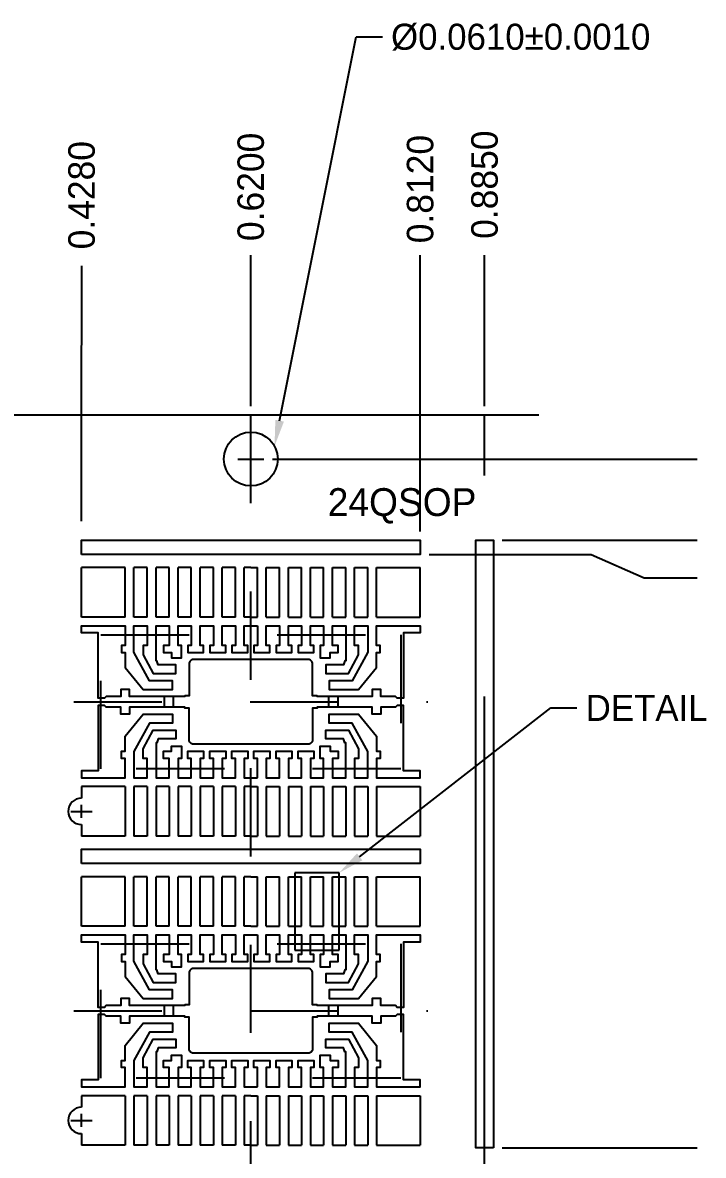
# Model space of a CAD drawing. Extents: x -4.27 to -1.32, y -3.39 to 0.21.
# Drawn here: x -3.084 to -2.312, y -1.072 to 0.211 of the extents above; entities that cross this region are included whole.
import ezdxf

# ---------------------------------------------------------------- set-up
doc = ezdxf.new("R2010")
doc.units = 0
doc.header["$MEASUREMENT"] = 0
doc.linetypes.add('CENTER', pattern=[2, 1.25, -0.25, 0.25, -0.25])
doc.layers.add('1', color=7, linetype='Continuous')
doc.layers.add('1D', color=4, linetype='Continuous')

msp = doc.modelspace()

# ---------------------------------------------------------------- linework, layer by layer
at = {"layer": '1'}
for p, q in [((-2.9675, -0.4063), (-3.017, -0.4063)), ((-3.017, -0.4623), (-3.017, -0.4063)), ((-2.9675, -0.4623), (-2.9675, -0.4063)), ((-2.9425, -0.4063), (-2.9575, -0.4063)), ((-2.9575, -0.4623), (-2.9575, -0.4063)), ((-2.9425, -0.4623), (-2.9425, -0.4063)), ((-2.9175, -0.4063), (-2.9325, -0.4063)), ((-2.9325, -0.4623), (-2.9325, -0.4063)), ((-2.9175, -0.4623), (-2.9175, -0.4063)), ((-2.8925, -0.4063), (-2.9075, -0.4063)), ((-2.9075, -0.4623), (-2.9075, -0.4063)), ((-2.8925, -0.4623), (-2.8925, -0.4063)), ((-2.8675, -0.4063), (-2.8825, -0.4063)), ((-2.8825, -0.4623), (-2.8825, -0.4063)), ((-2.8675, -0.4623), (-2.8675, -0.4063)), ((-2.8425, -0.4063), (-2.8575, -0.4063)), ((-2.8575, -0.4623), (-2.8575, -0.4063)), ((-2.8425, -0.4623), (-2.8425, -0.4063)), ((-2.825, -0.4063), (-2.8325, -0.4063)), ((-2.8325, -0.4623), (-2.8325, -0.4063)), ((-2.825, -0.4063), (-2.8175, -0.4063)), ((-2.8175, -0.4623), (-2.8175, -0.4063)), ((-2.8075, -0.4063), (-2.7925, -0.4063)), ((-2.8075, -0.4623), (-2.8075, -0.4063)), ((-2.7925, -0.4623), (-2.7925, -0.4063)), ((-2.7825, -0.4063), (-2.7675, -0.4063)), ((-2.7825, -0.4623), (-2.7825, -0.4063)), ((-2.7675, -0.4623), (-2.7675, -0.4063)), ((-2.7575, -0.4063), (-2.7425, -0.4063)), ((-2.7575, -0.4623), (-2.7575, -0.4063)), ((-2.7425, -0.4623), (-2.7425, -0.4063)), ((-2.7325, -0.4063), (-2.7175, -0.4063)), ((-2.7325, -0.4623), (-2.7325, -0.4063)), ((-2.7175, -0.4623), (-2.7175, -0.4063)), ((-2.7075, -0.4063), (-2.6925, -0.4063)), ((-2.7075, -0.4623), (-2.7075, -0.4063)), ((-2.6925, -0.4623), (-2.6925, -0.4063)), ((-2.6825, -0.4063), (-2.633, -0.4063)), ((-2.6825, -0.4623), (-2.6825, -0.4063)), ((-2.633, -0.4623), (-2.633, -0.4063)), ((-2.9675, -0.4623), (-3.017, -0.4623)), ((-2.9675, -0.4623), (-3.017, -0.4623)), ((-2.9425, -0.4623), (-2.9575, -0.4623)), ((-2.9175, -0.4623), (-2.9325, -0.4623)), ((-2.8925, -0.4623), (-2.9075, -0.4623)), ((-2.8675, -0.4623), (-2.8825, -0.4623)), ((-2.8425, -0.4623), (-2.8575, -0.4623)), ((-2.825, -0.4623), (-2.8325, -0.4623)), ((-2.825, -0.4623), (-2.8175, -0.4623)), ((-2.8075, -0.4623), (-2.7925, -0.4623)), ((-2.7825, -0.4623), (-2.7675, -0.4623)), ((-2.7575, -0.4623), (-2.7425, -0.4623)), ((-2.7325, -0.4623), (-2.7175, -0.4623)), ((-2.7075, -0.4623), (-2.6925, -0.4623)), ((-2.6825, -0.4623), (-2.633, -0.4623)), ((-2.9675, -0.6543), (-3.017, -0.6543)), ((-3.017, -0.6543), (-3.017, -0.6673)), ((-2.9675, -0.6543), (-2.9675, -0.7103)), ((-2.9425, -0.6543), (-2.9575, -0.6543)), ((-2.9575, -0.6543), (-2.9575, -0.7103)), ((-2.9425, -0.6543), (-2.9425, -0.7103)), ((-2.9175, -0.6543), (-2.9325, -0.6543)), ((-2.9325, -0.6543), (-2.9325, -0.7103)), ((-2.9175, -0.6543), (-2.9175, -0.7103)), ((-2.9075, -0.6543), (-2.9075, -0.7103)), ((-2.8925, -0.6543), (-2.9075, -0.6543)), ((-2.8925, -0.6543), (-2.8925, -0.7103)), ((-2.8825, -0.6543), (-2.8825, -0.7103)), ((-2.8675, -0.6543), (-2.8825, -0.6543)), ((-2.8675, -0.6543), (-2.8675, -0.7103)), ((-2.8575, -0.6543), (-2.8575, -0.7103)), ((-2.8425, -0.6543), (-2.8575, -0.6543)), ((-2.8425, -0.6543), (-2.8425, -0.7103)), ((-2.8325, -0.6543), (-2.8325, -0.7103)), ((-2.825, -0.6543), (-2.8325, -0.6543)), ((-2.825, -0.6543), (-2.8175, -0.6543)), ((-2.8175, -0.6543), (-2.8175, -0.7103)), ((-2.8075, -0.6543), (-2.8075, -0.7103)), ((-2.8075, -0.6543), (-2.7925, -0.6543)), ((-2.7925, -0.6543), (-2.7925, -0.7103)), ((-2.7825, -0.6543), (-2.7825, -0.7103)), ((-2.7825, -0.6543), (-2.7675, -0.6543)), ((-2.7675, -0.6543), (-2.7675, -0.7103)), ((-2.7575, -0.6543), (-2.7575, -0.7103)), ((-2.7575, -0.6543), (-2.7425, -0.6543)), ((-2.7425, -0.6543), (-2.7425, -0.7103)), ((-2.7325, -0.6543), (-2.7325, -0.7103)), ((-2.7325, -0.6543), (-2.7175, -0.6543)), ((-2.7175, -0.6543), (-2.7175, -0.7103)), ((-2.7075, -0.6543), (-2.7075, -0.7103)), ((-2.7075, -0.6543), (-2.6925, -0.6543)), ((-2.6925, -0.6543), (-2.6925, -0.7103)), ((-2.6825, -0.6543), (-2.6825, -0.7103)), ((-2.6825, -0.6543), (-2.633, -0.6543)), ((-2.633, -0.6543), (-2.633, -0.7103)), ((-3.017, -0.6973), (-3.017, -0.7103)), ((-2.9675, -0.7103), (-3.017, -0.7103)), ((-2.9425, -0.7103), (-2.9575, -0.7103)), ((-2.9175, -0.7103), (-2.9325, -0.7103)), ((-2.8925, -0.7103), (-2.9075, -0.7103)), ((-2.8675, -0.7103), (-2.8825, -0.7103)), ((-2.8425, -0.7103), (-2.8575, -0.7103)), ((-2.825, -0.7103), (-2.8325, -0.7103)), ((-2.825, -0.7103), (-2.8175, -0.7103)), ((-2.8075, -0.7103), (-2.7925, -0.7103)), ((-2.7825, -0.7103), (-2.7675, -0.7103)), ((-2.7575, -0.7103), (-2.7425, -0.7103)), ((-2.7325, -0.7103), (-2.7175, -0.7103)), ((-2.7075, -0.7103), (-2.6925, -0.7103)), ((-2.6825, -0.7103), (-2.633, -0.7103)), ((-2.9675, -0.7563), (-3.017, -0.7563)), ((-3.017, -0.8123), (-3.017, -0.7563)), ((-2.9675, -0.8123), (-2.9675, -0.7563)), ((-2.9425, -0.7563), (-2.9575, -0.7563)), ((-2.9575, -0.8123), (-2.9575, -0.7563)), ((-2.9425, -0.8123), (-2.9425, -0.7563)), ((-2.9175, -0.7563), (-2.9325, -0.7563)), ((-2.9325, -0.8123), (-2.9325, -0.7563)), ((-2.9175, -0.8123), (-2.9175, -0.7563)), ((-2.8925, -0.7563), (-2.9075, -0.7563)), ((-2.9075, -0.8123), (-2.9075, -0.7563)), ((-2.8925, -0.8123), (-2.8925, -0.7563)), ((-2.8675, -0.7563), (-2.8825, -0.7563)), ((-2.8825, -0.8123), (-2.8825, -0.7563)), ((-2.8675, -0.8123), (-2.8675, -0.7563)), ((-2.8425, -0.7563), (-2.8575, -0.7563)), ((-2.8575, -0.8123), (-2.8575, -0.7563)), ((-2.8425, -0.8123), (-2.8425, -0.7563)), ((-2.825, -0.7563), (-2.8325, -0.7563)), ((-2.8325, -0.8123), (-2.8325, -0.7563)), ((-2.825, -0.7563), (-2.8175, -0.7563)), ((-2.8175, -0.8123), (-2.8175, -0.7563)), ((-2.8075, -0.7563), (-2.7925, -0.7563)), ((-2.8075, -0.8123), (-2.8075, -0.7563)), ((-2.7925, -0.8123), (-2.7925, -0.7563)), ((-2.7825, -0.7563), (-2.7675, -0.7563)), ((-2.7825, -0.8123), (-2.7825, -0.7563)), ((-2.7675, -0.8123), (-2.7675, -0.7563)), ((-2.7575, -0.7563), (-2.7425, -0.7563)), ((-2.7575, -0.8123), (-2.7575, -0.7563)), ((-2.7425, -0.8123), (-2.7425, -0.7563)), ((-2.7325, -0.7563), (-2.7175, -0.7563)), ((-2.7325, -0.8123), (-2.7325, -0.7563)), ((-2.7175, -0.8123), (-2.7175, -0.7563)), ((-2.7075, -0.7563), (-2.6925, -0.7563)), ((-2.7075, -0.8123), (-2.7075, -0.7563)), ((-2.6925, -0.8123), (-2.6925, -0.7563)), ((-2.6825, -0.7563), (-2.633, -0.7563)), ((-2.6825, -0.8123), (-2.6825, -0.7563)), ((-2.633, -0.8123), (-2.633, -0.7563)), ((-2.9675, -0.8123), (-3.017, -0.8123)), ((-2.9675, -0.8123), (-3.017, -0.8123)), ((-2.9425, -0.8123), (-2.9575, -0.8123)), ((-2.9175, -0.8123), (-2.9325, -0.8123)), ((-2.8925, -0.8123), (-2.9075, -0.8123)), ((-2.8675, -0.8123), (-2.8825, -0.8123)), ((-2.8425, -0.8123), (-2.8575, -0.8123)), ((-2.825, -0.8123), (-2.8325, -0.8123)), ((-2.825, -0.8123), (-2.8175, -0.8123)), ((-2.8075, -0.8123), (-2.7925, -0.8123)), ((-2.7825, -0.8123), (-2.7675, -0.8123)), ((-2.7575, -0.8123), (-2.7425, -0.8123)), ((-2.7325, -0.8123), (-2.7175, -0.8123)), ((-2.7075, -0.8123), (-2.6925, -0.8123)), ((-2.6825, -0.8123), (-2.633, -0.8123)), ((-2.9675, -1.0043), (-3.017, -1.0043)), ((-3.017, -1.0043), (-3.017, -1.0173)), ((-2.9675, -1.0043), (-2.9675, -1.0603)), ((-2.9425, -1.0043), (-2.9575, -1.0043)), ((-2.9575, -1.0043), (-2.9575, -1.0603)), ((-2.9425, -1.0043), (-2.9425, -1.0603)), ((-2.9175, -1.0043), (-2.9325, -1.0043)), ((-2.9325, -1.0043), (-2.9325, -1.0603)), ((-2.9175, -1.0043), (-2.9175, -1.0603)), ((-2.9075, -1.0043), (-2.9075, -1.0603)), ((-2.8925, -1.0043), (-2.9075, -1.0043)), ((-2.8925, -1.0043), (-2.8925, -1.0603)), ((-2.8825, -1.0043), (-2.8825, -1.0603)), ((-2.8675, -1.0043), (-2.8825, -1.0043)), ((-2.8675, -1.0043), (-2.8675, -1.0603)), ((-2.8575, -1.0043), (-2.8575, -1.0603)), ((-2.8425, -1.0043), (-2.8575, -1.0043)), ((-2.8425, -1.0043), (-2.8425, -1.0603)), ((-2.8325, -1.0043), (-2.8325, -1.0603)), ((-2.825, -1.0043), (-2.8325, -1.0043)), ((-2.825, -1.0043), (-2.8175, -1.0043)), ((-2.8175, -1.0043), (-2.8175, -1.0603)), ((-2.8075, -1.0043), (-2.8075, -1.0603)), ((-2.8075, -1.0043), (-2.7925, -1.0043)), ((-2.7925, -1.0043), (-2.7925, -1.0603)), ((-2.7825, -1.0043), (-2.7825, -1.0603)), ((-2.7825, -1.0043), (-2.7675, -1.0043)), ((-2.7675, -1.0043), (-2.7675, -1.0603)), ((-2.7575, -1.0043), (-2.7575, -1.0603)), ((-2.7575, -1.0043), (-2.7425, -1.0043)), ((-2.7425, -1.0043), (-2.7425, -1.0603)), ((-2.7325, -1.0043), (-2.7325, -1.0603)), ((-2.7325, -1.0043), (-2.7175, -1.0043)), ((-2.7175, -1.0043), (-2.7175, -1.0603)), ((-2.7075, -1.0043), (-2.7075, -1.0603)), ((-2.7075, -1.0043), (-2.6925, -1.0043)), ((-2.6925, -1.0043), (-2.6925, -1.0603)), ((-2.6825, -1.0043), (-2.6825, -1.0603)), ((-2.6825, -1.0043), (-2.633, -1.0043)), ((-2.633, -1.0043), (-2.633, -1.0603)), ((-3.017, -1.0473), (-3.017, -1.0603)), ((-2.9675, -1.0603), (-3.017, -1.0603)), ((-2.9425, -1.0603), (-2.9575, -1.0603)), ((-2.9175, -1.0603), (-2.9325, -1.0603)), ((-2.8925, -1.0603), (-2.9075, -1.0603)), ((-2.8675, -1.0603), (-2.8825, -1.0603)), ((-2.8425, -1.0603), (-2.8575, -1.0603)), ((-2.825, -1.0603), (-2.8325, -1.0603)), ((-2.825, -1.0603), (-2.8175, -1.0603)), ((-2.8075, -1.0603), (-2.7925, -1.0603)), ((-2.7825, -1.0603), (-2.7675, -1.0603)), ((-2.7575, -1.0603), (-2.7425, -1.0603)), ((-2.7325, -1.0603), (-2.7175, -1.0603)), ((-2.7075, -1.0603), (-2.6925, -1.0603)), ((-2.6825, -1.0603), (-2.633, -1.0603))]:
    msp.add_line(p, q, dxfattribs=at)
msp.add_lwpolyline([(-2.4987, -1.9333), (-3.5483, -1.9333), (-3.595, -1.9063), (-3.595, -1.7733), (-3.61, -1.7733), (-3.61, -1.1133), (-3.595, -1.1133), (-3.595, -1.0533), (-3.61, -1.0533), (-3.61, -0.3933), (-3.595, -0.3933), (-3.595, -0.2603), (-3.5483, -0.2333), (-2.4987, -0.2333)], dxfattribs=at)
for points in [[(-3.017, -0.3913), (-3.017, -0.3753), (-2.633, -0.3753), (-2.633, -0.3913)], [(-2.55, -1.0633), (-2.57, -1.0633), (-2.57, -0.3753), (-2.55, -0.3753)], [(-3.017, -0.7413), (-3.017, -0.7253), (-2.633, -0.7253), (-2.633, -0.7413)]]:
    msp.add_lwpolyline(points, close=True, dxfattribs=at)
for points in [[(-2.8175, -0.4723), (-2.8175, -0.4943), (-2.8215, -0.4943), (-2.8215, -0.5023), (-2.8035, -0.5023), (-2.8035, -0.4943), (-2.8075, -0.4943), (-2.8075, -0.4723), (-2.7925, -0.4723), (-2.7925, -0.4943), (-2.7965, -0.4943), (-2.7965, -0.5023), (-2.7785, -0.5023), (-2.7785, -0.4943), (-2.7825, -0.4943), (-2.7825, -0.4723), (-2.7675, -0.4723), (-2.7675, -0.4943), (-2.7715, -0.4943), (-2.7715, -0.5023), (-2.7535, -0.5023), (-2.7535, -0.4943), (-2.7575, -0.4943), (-2.7575, -0.4723), (-2.7425, -0.4723), (-2.7425, -0.4943), (-2.7465, -0.4943), (-2.7465, -0.5083), (-2.735, -0.5083), (-2.735, -0.5023), (-2.726, -0.5023), (-2.726, -0.4943), (-2.7325, -0.4943), (-2.7325, -0.4723), (-2.7175, -0.4723), (-2.7175, -0.5118), (-2.7186, -0.5118), (-2.72, -0.5163), (-2.74, -0.5163), (-2.74, -0.5263), (-2.7143, -0.5263), (-2.703, -0.5051), (-2.703, -0.4943), (-2.7075, -0.4943), (-2.7075, -0.4723), (-2.6925, -0.4723), (-2.6925, -0.5021), (-2.71, -0.5343), (-2.7361, -0.5343), (-2.7361, -0.5443), (-2.703, -0.5443), (-2.6825, -0.5193), (-2.6825, -0.5023), (-2.6785, -0.5023), (-2.6785, -0.4943), (-2.6825, -0.4943), (-2.6825, -0.4723), (-2.633, -0.4723), (-2.633, -0.4803), (-2.652, -0.4803), (-2.652, -0.5543), (-2.659, -0.5543), (-2.661, -0.5523), (-2.6775, -0.5523), (-2.6775, -0.5443), (-2.6875, -0.5443), (-2.6875, -0.5523), (-2.75, -0.5523), (-2.75, -0.5513), (-2.755, -0.5513), (-2.755, -0.5153, 0.414214), (-2.76, -0.5103), (-2.89, -0.5103, 0.414214), (-2.895, -0.5153), (-2.895, -0.5513), (-2.9, -0.5513), (-2.9, -0.5523), (-2.9625, -0.5523), (-2.9625, -0.5443), (-2.9725, -0.5443), (-2.9725, -0.5523), (-2.989, -0.5523), (-2.991, -0.5543), (-2.998, -0.5543), (-2.998, -0.4803), (-3.017, -0.4803), (-3.017, -0.4723), (-2.9675, -0.4723), (-2.9675, -0.4943), (-2.9715, -0.4943), (-2.9715, -0.5023), (-2.9675, -0.5023), (-2.9675, -0.5193), (-2.947, -0.5443), (-2.914, -0.5443), (-2.914, -0.5343), (-2.94, -0.5343), (-2.9575, -0.5021), (-2.9575, -0.4723), (-2.9425, -0.4723), (-2.9425, -0.4943), (-2.947, -0.4943), (-2.947, -0.5051), (-2.9358, -0.5263), (-2.91, -0.5263), (-2.91, -0.5163), (-2.93, -0.5163), (-2.9314, -0.5118), (-2.9325, -0.5118), (-2.9325, -0.4723), (-2.9175, -0.4723), (-2.9175, -0.4943), (-2.924, -0.4943), (-2.924, -0.5023), (-2.915, -0.5023), (-2.915, -0.5083), (-2.9035, -0.5083), (-2.9035, -0.4943), (-2.9075, -0.4943), (-2.9075, -0.4723), (-2.8925, -0.4723), (-2.8925, -0.4943), (-2.8965, -0.4943), (-2.8965, -0.5023), (-2.8785, -0.5023), (-2.8785, -0.4943), (-2.8825, -0.4943), (-2.8825, -0.4723), (-2.8675, -0.4723), (-2.8675, -0.4943), (-2.8715, -0.4943), (-2.8715, -0.5023), (-2.8535, -0.5023), (-2.8535, -0.4943), (-2.8575, -0.4943), (-2.8575, -0.4723), (-2.8425, -0.4723), (-2.8425, -0.4943), (-2.8465, -0.4943), (-2.8465, -0.5023), (-2.8285, -0.5023), (-2.8285, -0.4943), (-2.8325, -0.4943), (-2.8325, -0.4723)], [(-2.8175, -0.6443), (-2.8175, -0.6223), (-2.8215, -0.6223), (-2.8215, -0.6143), (-2.8035, -0.6143), (-2.8035, -0.6223), (-2.8075, -0.6223), (-2.8075, -0.6443), (-2.7925, -0.6443), (-2.7925, -0.6223), (-2.7965, -0.6223), (-2.7965, -0.6143), (-2.7785, -0.6143), (-2.7785, -0.6223), (-2.7825, -0.6223), (-2.7825, -0.6443), (-2.7675, -0.6443), (-2.7675, -0.6223), (-2.7715, -0.6223), (-2.7715, -0.6143), (-2.7535, -0.6143), (-2.7535, -0.6223), (-2.7575, -0.6223), (-2.7575, -0.6443), (-2.7425, -0.6443), (-2.7425, -0.6223), (-2.7465, -0.6223), (-2.7465, -0.6083), (-2.735, -0.6083), (-2.735, -0.6143), (-2.726, -0.6143), (-2.726, -0.6223), (-2.7325, -0.6223), (-2.7325, -0.6443), (-2.7175, -0.6443), (-2.7175, -0.6048), (-2.7186, -0.6048), (-2.72, -0.6003), (-2.74, -0.6003), (-2.74, -0.5903), (-2.7143, -0.5903), (-2.703, -0.6115), (-2.703, -0.6223), (-2.7075, -0.6223), (-2.7075, -0.6443), (-2.6925, -0.6443), (-2.6925, -0.6144), (-2.71, -0.5823), (-2.7361, -0.5823), (-2.7361, -0.5723), (-2.703, -0.5723), (-2.6825, -0.5973), (-2.6825, -0.6143), (-2.6785, -0.6143), (-2.6785, -0.6223), (-2.6825, -0.6223), (-2.6825, -0.6443), (-2.633, -0.6443), (-2.633, -0.6363), (-2.652, -0.6363), (-2.652, -0.5623), (-2.659, -0.5623), (-2.661, -0.5643), (-2.6775, -0.5643), (-2.6775, -0.5723), (-2.6875, -0.5723), (-2.6875, -0.5643), (-2.75, -0.5643), (-2.75, -0.5653), (-2.755, -0.5653), (-2.755, -0.6013, -0.414214), (-2.76, -0.6063), (-2.89, -0.6063, -0.414214), (-2.895, -0.6013), (-2.895, -0.5653), (-2.9, -0.5653), (-2.9, -0.5643), (-2.9625, -0.5643), (-2.9625, -0.5723), (-2.9725, -0.5723), (-2.9725, -0.5643), (-2.989, -0.5643), (-2.991, -0.5623), (-2.998, -0.5623), (-2.998, -0.6363), (-3.017, -0.6363), (-3.017, -0.6443), (-2.9675, -0.6443), (-2.9675, -0.6223), (-2.9715, -0.6223), (-2.9715, -0.6143), (-2.9675, -0.6143), (-2.9675, -0.5973), (-2.947, -0.5723), (-2.914, -0.5723), (-2.914, -0.5823), (-2.94, -0.5823), (-2.9575, -0.6144), (-2.9575, -0.6443), (-2.9425, -0.6443), (-2.9425, -0.6223), (-2.947, -0.6223), (-2.947, -0.6115), (-2.9358, -0.5903), (-2.91, -0.5903), (-2.91, -0.6003), (-2.93, -0.6003), (-2.9314, -0.6048), (-2.9325, -0.6048), (-2.9325, -0.6443), (-2.9175, -0.6443), (-2.9175, -0.6223), (-2.924, -0.6223), (-2.924, -0.6143), (-2.915, -0.6143), (-2.915, -0.6083), (-2.9035, -0.6083), (-2.9035, -0.6223), (-2.9075, -0.6223), (-2.9075, -0.6443), (-2.8925, -0.6443), (-2.8925, -0.6223), (-2.8965, -0.6223), (-2.8965, -0.6143), (-2.8785, -0.6143), (-2.8785, -0.6223), (-2.8825, -0.6223), (-2.8825, -0.6443), (-2.8675, -0.6443), (-2.8675, -0.6223), (-2.8715, -0.6223), (-2.8715, -0.6143), (-2.8535, -0.6143), (-2.8535, -0.6223), (-2.8575, -0.6223), (-2.8575, -0.6443), (-2.8425, -0.6443), (-2.8425, -0.6223), (-2.8465, -0.6223), (-2.8465, -0.6143), (-2.8285, -0.6143), (-2.8285, -0.6223), (-2.8325, -0.6223), (-2.8325, -0.6443)], [(-2.8175, -0.8223), (-2.8175, -0.8443), (-2.8215, -0.8443), (-2.8215, -0.8523), (-2.8035, -0.8523), (-2.8035, -0.8443), (-2.8075, -0.8443), (-2.8075, -0.8223), (-2.7925, -0.8223), (-2.7925, -0.8443), (-2.7965, -0.8443), (-2.7965, -0.8523), (-2.7785, -0.8523), (-2.7785, -0.8443), (-2.7825, -0.8443), (-2.7825, -0.8223), (-2.7675, -0.8223), (-2.7675, -0.8443), (-2.7715, -0.8443), (-2.7715, -0.8523), (-2.7535, -0.8523), (-2.7535, -0.8443), (-2.7575, -0.8443), (-2.7575, -0.8223), (-2.7425, -0.8223), (-2.7425, -0.8443), (-2.7465, -0.8443), (-2.7465, -0.8583), (-2.735, -0.8583), (-2.735, -0.8523), (-2.726, -0.8523), (-2.726, -0.8443), (-2.7325, -0.8443), (-2.7325, -0.8223), (-2.7175, -0.8223), (-2.7175, -0.8618), (-2.7186, -0.8618), (-2.72, -0.8663), (-2.74, -0.8663), (-2.74, -0.8763), (-2.7143, -0.8763), (-2.703, -0.8551), (-2.703, -0.8443), (-2.7075, -0.8443), (-2.7075, -0.8223), (-2.6925, -0.8223), (-2.6925, -0.8521), (-2.71, -0.8843), (-2.7361, -0.8843), (-2.7361, -0.8943), (-2.703, -0.8943), (-2.6825, -0.8693), (-2.6825, -0.8523), (-2.6785, -0.8523), (-2.6785, -0.8443), (-2.6825, -0.8443), (-2.6825, -0.8223), (-2.633, -0.8223), (-2.633, -0.8303), (-2.652, -0.8303), (-2.652, -0.9043), (-2.659, -0.9043), (-2.661, -0.9023), (-2.6775, -0.9023), (-2.6775, -0.8943), (-2.6875, -0.8943), (-2.6875, -0.9023), (-2.75, -0.9023), (-2.75, -0.9013), (-2.755, -0.9013), (-2.755, -0.8653, 0.414214), (-2.76, -0.8603), (-2.89, -0.8603, 0.414214), (-2.895, -0.8653), (-2.895, -0.9013), (-2.9, -0.9013), (-2.9, -0.9023), (-2.9625, -0.9023), (-2.9625, -0.8943), (-2.9725, -0.8943), (-2.9725, -0.9023), (-2.989, -0.9023), (-2.991, -0.9043), (-2.998, -0.9043), (-2.998, -0.8303), (-3.017, -0.8303), (-3.017, -0.8223), (-2.9675, -0.8223), (-2.9675, -0.8443), (-2.9715, -0.8443), (-2.9715, -0.8523), (-2.9675, -0.8523), (-2.9675, -0.8693), (-2.947, -0.8943), (-2.914, -0.8943), (-2.914, -0.8843), (-2.94, -0.8843), (-2.9575, -0.8521), (-2.9575, -0.8223), (-2.9425, -0.8223), (-2.9425, -0.8443), (-2.947, -0.8443), (-2.947, -0.8551), (-2.9358, -0.8763), (-2.91, -0.8763), (-2.91, -0.8663), (-2.93, -0.8663), (-2.9314, -0.8618), (-2.9325, -0.8618), (-2.9325, -0.8223), (-2.9175, -0.8223), (-2.9175, -0.8443), (-2.924, -0.8443), (-2.924, -0.8523), (-2.915, -0.8523), (-2.915, -0.8583), (-2.9035, -0.8583), (-2.9035, -0.8443), (-2.9075, -0.8443), (-2.9075, -0.8223), (-2.8925, -0.8223), (-2.8925, -0.8443), (-2.8965, -0.8443), (-2.8965, -0.8523), (-2.8785, -0.8523), (-2.8785, -0.8443), (-2.8825, -0.8443), (-2.8825, -0.8223), (-2.8675, -0.8223), (-2.8675, -0.8443), (-2.8715, -0.8443), (-2.8715, -0.8523), (-2.8535, -0.8523), (-2.8535, -0.8443), (-2.8575, -0.8443), (-2.8575, -0.8223), (-2.8425, -0.8223), (-2.8425, -0.8443), (-2.8465, -0.8443), (-2.8465, -0.8523), (-2.8285, -0.8523), (-2.8285, -0.8443), (-2.8325, -0.8443), (-2.8325, -0.8223)], [(-2.8175, -0.9943), (-2.8175, -0.9723), (-2.8215, -0.9723), (-2.8215, -0.9643), (-2.8035, -0.9643), (-2.8035, -0.9723), (-2.8075, -0.9723), (-2.8075, -0.9943), (-2.7925, -0.9943), (-2.7925, -0.9723), (-2.7965, -0.9723), (-2.7965, -0.9643), (-2.7785, -0.9643), (-2.7785, -0.9723), (-2.7825, -0.9723), (-2.7825, -0.9943), (-2.7675, -0.9943), (-2.7675, -0.9723), (-2.7715, -0.9723), (-2.7715, -0.9643), (-2.7535, -0.9643), (-2.7535, -0.9723), (-2.7575, -0.9723), (-2.7575, -0.9943), (-2.7425, -0.9943), (-2.7425, -0.9723), (-2.7465, -0.9723), (-2.7465, -0.9583), (-2.735, -0.9583), (-2.735, -0.9643), (-2.726, -0.9643), (-2.726, -0.9723), (-2.7325, -0.9723), (-2.7325, -0.9943), (-2.7175, -0.9943), (-2.7175, -0.9548), (-2.7186, -0.9548), (-2.72, -0.9503), (-2.74, -0.9503), (-2.74, -0.9403), (-2.7143, -0.9403), (-2.703, -0.9615), (-2.703, -0.9723), (-2.7075, -0.9723), (-2.7075, -0.9943), (-2.6925, -0.9943), (-2.6925, -0.9644), (-2.71, -0.9323), (-2.7361, -0.9323), (-2.7361, -0.9223), (-2.703, -0.9223), (-2.6825, -0.9473), (-2.6825, -0.9643), (-2.6785, -0.9643), (-2.6785, -0.9723), (-2.6825, -0.9723), (-2.6825, -0.9943), (-2.633, -0.9943), (-2.633, -0.9863), (-2.652, -0.9863), (-2.652, -0.9123), (-2.659, -0.9123), (-2.661, -0.9143), (-2.6775, -0.9143), (-2.6775, -0.9223), (-2.6875, -0.9223), (-2.6875, -0.9143), (-2.75, -0.9143), (-2.75, -0.9153), (-2.755, -0.9153), (-2.755, -0.9513, -0.414214), (-2.76, -0.9563), (-2.89, -0.9563, -0.414214), (-2.895, -0.9513), (-2.895, -0.9153), (-2.9, -0.9153), (-2.9, -0.9143), (-2.9625, -0.9143), (-2.9625, -0.9223), (-2.9725, -0.9223), (-2.9725, -0.9143), (-2.989, -0.9143), (-2.991, -0.9123), (-2.998, -0.9123), (-2.998, -0.9863), (-3.017, -0.9863), (-3.017, -0.9943), (-2.9675, -0.9943), (-2.9675, -0.9723), (-2.9715, -0.9723), (-2.9715, -0.9643), (-2.9675, -0.9643), (-2.9675, -0.9473), (-2.947, -0.9223), (-2.914, -0.9223), (-2.914, -0.9323), (-2.94, -0.9323), (-2.9575, -0.9644), (-2.9575, -0.9943), (-2.9425, -0.9943), (-2.9425, -0.9723), (-2.947, -0.9723), (-2.947, -0.9615), (-2.9358, -0.9403), (-2.91, -0.9403), (-2.91, -0.9503), (-2.93, -0.9503), (-2.9314, -0.9548), (-2.9325, -0.9548), (-2.9325, -0.9943), (-2.9175, -0.9943), (-2.9175, -0.9723), (-2.924, -0.9723), (-2.924, -0.9643), (-2.915, -0.9643), (-2.915, -0.9583), (-2.9035, -0.9583), (-2.9035, -0.9723), (-2.9075, -0.9723), (-2.9075, -0.9943), (-2.8925, -0.9943), (-2.8925, -0.9723), (-2.8965, -0.9723), (-2.8965, -0.9643), (-2.8785, -0.9643), (-2.8785, -0.9723), (-2.8825, -0.9723), (-2.8825, -0.9943), (-2.8675, -0.9943), (-2.8675, -0.9723), (-2.8715, -0.9723), (-2.8715, -0.9643), (-2.8535, -0.9643), (-2.8535, -0.9723), (-2.8575, -0.9723), (-2.8575, -0.9943), (-2.8425, -0.9943), (-2.8425, -0.9723), (-2.8465, -0.9723), (-2.8465, -0.9643), (-2.8285, -0.9643), (-2.8285, -0.9723), (-2.8325, -0.9723), (-2.8325, -0.9943)]]:
    msp.add_lwpolyline(points, format="xyb", close=True, dxfattribs=at)
msp.add_circle((-2.825, -0.2833), 0.0305, dxfattribs=at)
for centre in [(-3.017, -0.6823), (-3.017, -1.0323)]:
    msp.add_arc(centre, 0.015, 90, 270, dxfattribs=at)
at = {"layer": '1D'}
for p, q in [((-2.7924, -0.2399), (-2.7055, 0.1949)), ((-2.7055, 0.1949), (-2.6759, 0.1949)), ((-2.825, -0.2233), (-2.825, -0.0526)), ((-2.633, -0.3653), (-2.633, -0.0526)), ((-2.56, -0.2233), (-2.56, -0.0526)), ((-3.0167, -0.1245), (-3.0167, -0.0645)), ((-3.017, -0.1845), (-3.0167, -0.1245)), ((-3.017, -0.3538), (-3.017, -0.1845)), ((-2.8003, -0.2833), (-2.3192, -0.2833)), ((-2.54, -0.3753), (-2.3192, -0.3753)), ((-2.623, -0.3913), (-2.4392, -0.3913)), ((-2.4392, -0.3913), (-2.3792, -0.4179)), ((-2.3792, -0.4179), (-2.3192, -0.4179)), ((-2.9234, -0.5523), (-2.9234, -0.5643)), ((-2.913, -0.5523), (-2.913, -0.5643)), ((-2.737, -0.5523), (-2.737, -0.5643)), ((-2.7266, -0.5523), (-2.7266, -0.5643)), ((-2.7017, -0.7338), (-2.4849, -0.5652)), ((-2.4849, -0.5652), (-2.4554, -0.5652)), ((-2.9234, -0.9023), (-2.9234, -0.9143)), ((-2.913, -0.9023), (-2.913, -0.9143)), ((-2.737, -0.9023), (-2.737, -0.9143)), ((-2.7266, -0.9023), (-2.7266, -0.9143)), ((-2.54, -1.0633), (-2.3192, -1.0633))]:
    msp.add_line(p, q, dxfattribs=at)
at = {"layer": '1D', "color": 4, "linetype": 'CENTER', "ltscale": 0.05}
for p, q in [((-2.825, -1.9333), (-2.825, -0.2333)), ((-3.0258, -0.5583), (-2.6243, -0.5583)), ((-3.0258, -0.9083), (-2.6243, -0.9083))]:
    msp.add_line(p, q, dxfattribs=at)
at = {"layer": '1D', "color": 4, "linetype": 'CENTER'}
msp.add_line((-2.56, -1.8021), (-2.56, -0.2333), dxfattribs=at)
at = {"layer": '1D', "color": 4, "linetype": 'CENTER', "ltscale": 0.4}
for p, q in [((-2.825, -0.298), (-2.825, -0.2685)), ((-2.8398, -0.2833), (-2.8103, -0.2833)), ((-3.017, -0.6897), (-3.017, -0.6749)), ((-3.029, -0.6823), (-3.005, -0.6823)), ((-3.017, -1.0397), (-3.017, -1.0249)), ((-3.029, -1.0323), (-3.005, -1.0323))]:
    msp.add_line(p, q, dxfattribs=at)
at = {"layer": '1D', "color": 2, "linetype": 'CENTER', "ltscale": 0.025}
for points in [[(-2.995, -0.4823), (-2.655, -0.4823), (-2.655, -0.6343), (-2.995, -0.6343)], [(-2.775, -0.752), (-2.775, -0.8394), (-2.725, -0.8394), (-2.725, -0.752)], [(-2.995, -0.8323), (-2.655, -0.8323), (-2.655, -0.9843), (-2.995, -0.9843)]]:
    msp.add_lwpolyline(points, close=True, dxfattribs=at)
at = {"layer": '1D'}
for points in [[(-2.7875, -0.2409), (-2.7982, -0.2688), (-2.7972, -0.2389)], [(-2.6987, -0.7377), (-2.725, -0.752), (-2.7047, -0.7299)]]:
    msp.add_solid(points, dxfattribs=at)

# ---------------------------------------------------------------- texts
at = {"layer": '1D', "color": 4, "linetype": 'Continuous'}
msp.add_text('24QSOP', height=0.0315, dxfattribs=at).set_placement((-2.7379, -0.3478))
at = {"layer": '1D'}
msp.add_text('DETAIL "A"', height=0.02953, dxfattribs=at).set_placement((-2.4455, -0.5799))
at = {"layer": '1D', "insert": (-2.6661, 0.2097), "char_height": 0.029528, "width": 0.11811, "attachment_point": 1}
msp.add_mtext('\\A1;%%C0.0610%%P0.0010', dxfattribs=at)
at = {"layer": '1D', "char_height": 0.03, "attachment_point": 5, "rotation": 90}
for s, insert in [('\\A1;0.6200', (-2.825, 0.0249)), ('\\A1;0.8120', (-2.633, 0.0224)), ('\\A1;0.8850', (-2.56, 0.0274)), ('\\A1;0.4280', (-3.0167, 0.0155))]:
    msp.add_mtext(s, dxfattribs=dict(at, insert=insert))

doc.saveas('drawing.dxf')
